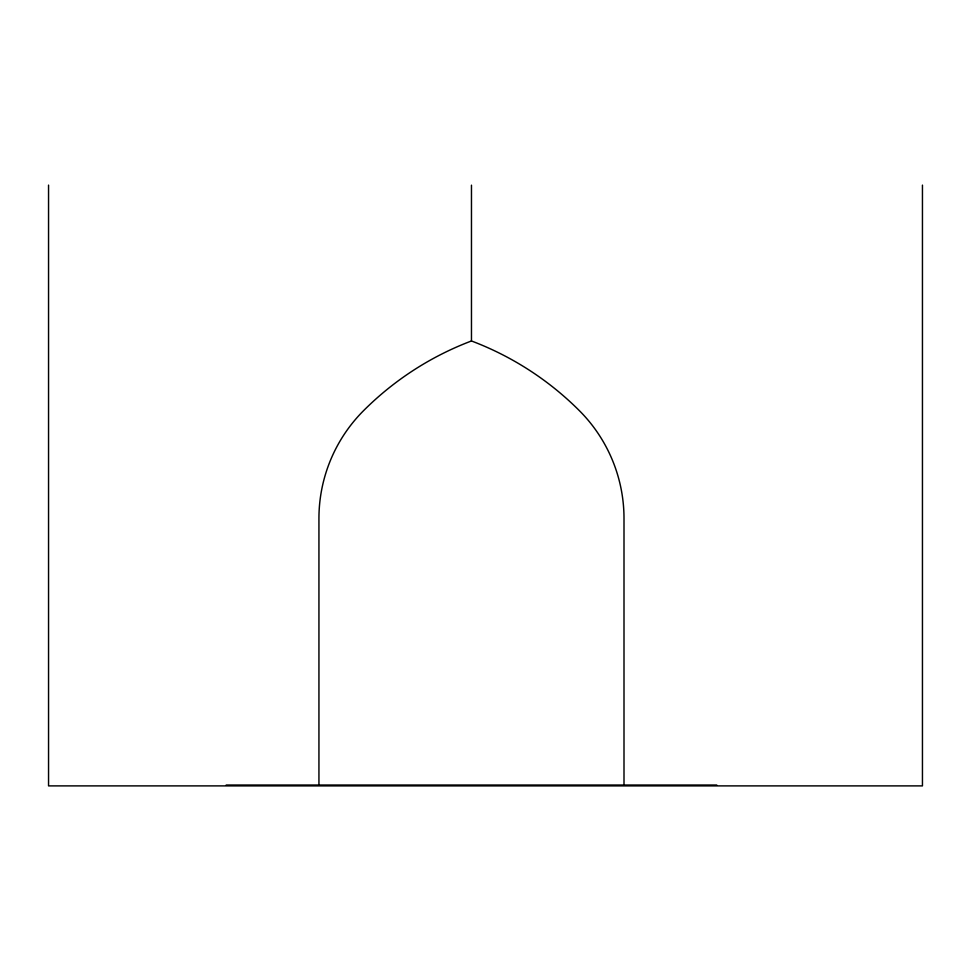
<?xml version="1.0" encoding="UTF-8"?>
<svg xmlns="http://www.w3.org/2000/svg" width="971" height="971" viewBox="0 0 971 971"><rect width="100%" height="100%" fill="white"/><g stroke="black" fill="none" stroke-linecap="round" stroke-linejoin="round"><path stroke-width="1.46" d="M226.158 785.029L716.78 785.029M922.45 185.109L922.45 785.891L48.55 785.891L48.55 185.109M624.001 785.029L624.001 518.465A152.532 152.532 0 0 0 579.323 410.612A305.064 305.064 0 0 0 471.469 340.967L471.469 185.17M318.937 785.029L318.937 518.465A152.532 152.532 0 0 1 363.615 410.612A305.064 305.064 0 0 1 471.469 340.967"/></g></svg>
